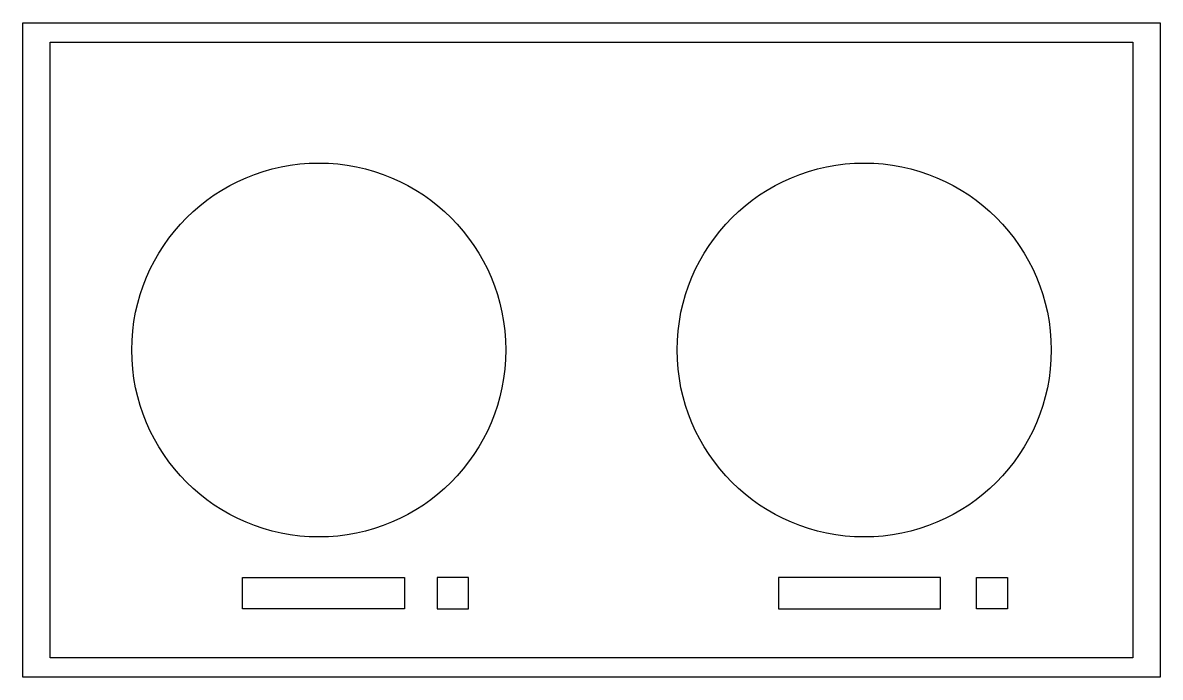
# Model space of a CAD drawing. Header units: millimetres. Extents: x -365 to 365, y -210 to 210.
import ezdxf

# ---------------------------------------------------------------- set-up
doc = ezdxf.new("R2010")
doc.units = ezdxf.units.MM
doc.header["$MEASUREMENT"] = 0

# ---------------------------------------------------------------- blocks, each defined once
blk = doc.blocks.new('bepmb')
at = {"color": 0}
for points in [[(365, 0), (-365, 0), (-365, 420), (365, 420)], [(347.5, 407.5), (347.5, 12.5), (-347.5, 12.5), (-347.5, 407.5)], [(-224, 64), (-120, 64), (-120, 44), (-224, 44)], [(-99, 44), (-79, 44), (-79, 64), (-99, 64)], [(224, 64), (120, 64), (120, 44), (224, 44)], [(267, 44), (247, 44), (247, 64), (267, 64)]]:
    blk.add_lwpolyline(points, close=True, dxfattribs=at)
for centre in [(-175, 210), (175, 210)]:
    blk.add_circle(centre, 120, dxfattribs=at)

msp = doc.modelspace()

# ---------------------------------------------------------------- block references
msp.add_blockref('bepmb', (-0.07, -210.12))

doc.saveas('drawing.dxf')
